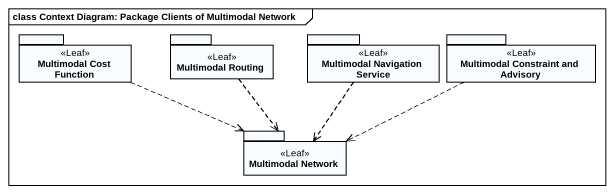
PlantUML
@startuml
mainframe class Context Diagram: Package Clients of Multimodal Network
package "Multimodal Cost Function" as Multimodal_Cost_Function <<Leaf>> {
}
package "Multimodal Routing" as Multimodal_Routing <<Leaf>> {
}
package "Multimodal Navigation Service" as Multimodal_Navigation <<Leaf>> {
}
package "Multimodal Constraint and Advisory" as Multimodal_Constraint_and <<Leaf>> {
}
package "Multimodal Network" as Multimodal_Network <<Leaf>> {
}
Multimodal_Cost_Function .right.> Multimodal_Network
Multimodal_Routing ..> Multimodal_Network
Multimodal_Navigation ..> Multimodal_Network
Multimodal_Constraint_and .left.> Multimodal_Network
@enduml
